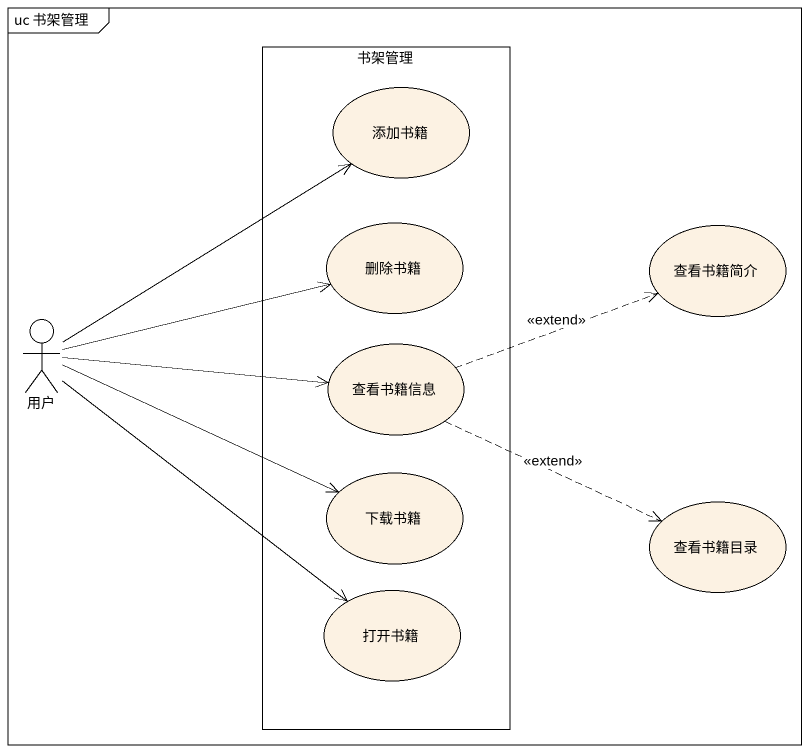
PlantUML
@startuml
mainframe uc 书架管理
rectangle 书架管理 {
  usecase 添加书籍
  usecase 删除书籍
  usecase 查看书籍信息
  usecase 下载书籍
  usecase 打开书籍
}
usecase 查看书籍简介
actor 用户
usecase 查看书籍目录
添加书籍 <-- 用户
删除书籍 <-left- 用户
用户 -right-> 查看书籍信息
用户 -right-> 下载书籍
查看书籍信息 .right.> 查看书籍简介 : <<extend>>
查看书籍信息 .right.> 查看书籍目录 : <<extend>>
打开书籍 <-up- 用户
@enduml
